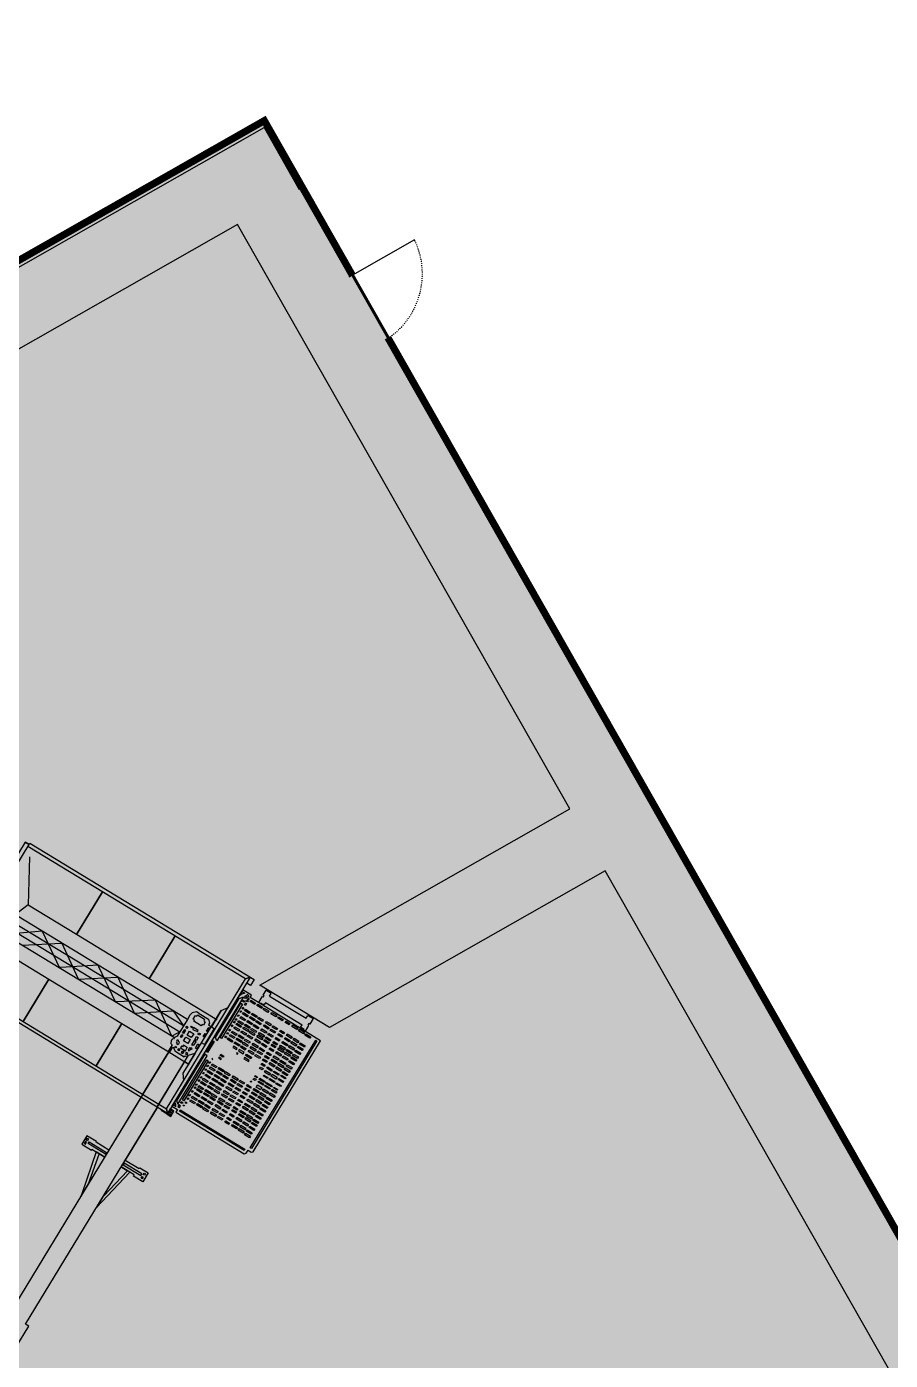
# Model space of a CAD drawing. Header units: millimetres. Extents: x 3191 to 879702, y -27549 to 222194.
# Drawn here: x 250976 to 263054, y 156290 to 174943 of the extents above; entities that cross this region are included whole.
import ezdxf

# ---------------------------------------------------------------- set-up
doc = ezdxf.new("R2010")
doc.units = ezdxf.units.MM
doc.header["$MEASUREMENT"] = 0
doc.linetypes.add('ACAD_ISO03W100', pattern=[30, 12, -18])
for name, color, linetype in [('Dashed', 7, 'ACAD_ISO03W100'), ('Granulator', 11, 'Continuous'), ('Worker-Walkway', 8, 'Continuous')]:
    doc.layers.add(name, color=color, linetype=linetype)
picture_1 = doc.add_image_def('image4.png', size_in_pixel=(2551, 1418))

msp = doc.modelspace()

# ---------------------------------------------------------------- hatches: boundary and pattern name
at = {"lineweight": 211, "true_color": 0x000000}
h = msp.add_hatch(color=18, dxfattribs=at)
h.dxf.hatch_style = 1
h.paths.add_polyline_path([(215191.27861, 151368.28351), (238441.17067, 110521.71059), (277549.59155, 132782.24554), (254299.69949, 173628.81846)])

# ---------------------------------------------------------------- linework, layer by layer
msp.add_line((256399.85268, 171960.67909), (255530.77666, 171466.00053))
at = {"const_width": 100}
for points in [[(255530.77666, 171466.00053), (254299.69949, 173628.81846), (219480.9327, 153809.95701)], [(258790.66595, 122104.65463), (277549.59155, 132782.24554), (256032.12757, 170585.20219)]]:
    msp.add_lwpolyline(points, dxfattribs=at)
at = {"lineweight": 211}
msp.add_lwpolyline([(277549.59155, 132782.24554), (238441.17067, 110521.71059), (215191.27861, 151368.28351), (254299.69949, 173628.81846)], close=True, dxfattribs=at)
at = {"layer": 'Dashed'}
msp.add_arc((255423.68939, 171484.75727), 1086.00016, 304.073508279, 25.991235578, dxfattribs=at)
at = {"layer": 'Granulator'}
for p, q in [((254037.26381, 161624.87928), (250992.31728, 163476.44113)), ((251019.93649, 163521.86172), (254155.51782, 161615.18692)), ((252946.63138, 159744.61995), (249863.20362, 161619.58136)), ((249888.12604, 161660.567), (252933.07257, 159809.00515)), ((252933.07257, 159809.00515), (254037.26381, 161624.87928)), ((254103.36426, 161646.9003), (252938.81766, 159731.77006)), ((254037.26381, 161624.87928), (254103.36426, 161646.9003)), ((254103.36426, 161646.9003), (254037.26381, 161624.87928)), ((254053.73869, 161565.28964), (254103.36426, 161646.9003)), ((254105.89225, 161533.57625), (254053.73869, 161565.28964)), ((254155.51782, 161615.18692), (254105.89225, 161533.57625)), ((252856.01279, 159782.12179), (252863.82651, 159794.97168)), ((252938.81766, 159731.77006), (252856.01279, 159782.12179)), ((252863.82651, 159794.97168), (252946.63138, 159744.61995)), ((252933.07257, 159809.00515), (252946.63138, 159744.61995)), ((252946.63138, 159744.61995), (252933.07257, 159809.00515)), ((252946.63138, 159744.61995), (252938.81766, 159731.77006)), ((252938.81766, 159731.77006), (252990.88886, 159700.10676)), ((252983.74721, 159805.65799), (252946.63138, 159744.61995)), ((253035.81841, 159773.99469), (252983.74721, 159805.65799)), ((252990.88886, 159700.10676), (253035.81841, 159773.99469))]:
    msp.add_line(p, q, dxfattribs=at)
for points in [[(250955.51035, 163537.23723), (249803.66839, 161643.00011), (249857.52874, 161610.24887), (251008.68821, 163503.36359), (250954.82785, 163536.11484), (251008.68821, 163503.36359), (251019.93649, 163521.86172)], [(251015.61081, 163333.92758), (250997.4711, 162659.12186), (250858.70619, 162553.41413), (250668.33242, 162240.33902), (250614.69813, 162029.64074), (250021.25666, 161706.1838), (250614.69813, 162029.64074), (251287.74983, 161620.3735), (250927.77315, 161028.38154), (251287.74983, 161620.3735), (252306.12018, 161001.12594), (251946.1435, 160409.13398), (252306.12018, 161001.12594), (252961.58459, 160602.55313), (252601.60791, 160010.56117), (252961.58459, 160602.55313), (253249.56472, 160427.43904), (253239.51644, 160433.54917), (253161.22949, 160304.80404), (253168.1218, 160198.13066), (253169.26728, 160197.43412)], [(253697.10272, 161184.80471), (253620.54797, 161058.90823), (253633.78264, 161050.86053), (252686.46632, 161626.90177), (253050.20791, 162225.08523), (252686.46632, 161626.90177), (251671.12568, 162244.30703), (252034.86727, 162842.49049), (251671.12568, 162244.30703), (250995.1711, 162655.33944)], [(253386.84359, 161141.1626), (253351.9197, 161162.39901), (253289.77338, 161150.34003), (253259.4183, 161118.73908), (253223.10072, 161059.01377), (250833.55021, 162512.0444), (250671.93281, 162246.25996), (253040.97557, 160805.69961), (253030.75026, 160788.88379), (253010.38819, 160784.30787), (252997.56237, 160763.21545), (252994.00725, 160723.29679), (253010.2524, 160701.48519), (252953.19588, 160607.65411), (252975.19699, 160594.27574), (253020.82201, 160669.3074), (253028.15565, 160664.84799), (253046.18114, 160618.08721), (253180.47896, 160536.4238), (253188.28594, 160549.26259), (253221.01435, 160529.3612)], [(253117.29343, 160885.01065), (253015.73741, 160829.84697), (253008.09309, 160825.69469), (252783.55996, 161319.24497), (252779.13025, 161328.98199), (252234.22732, 161306.27531), (252218.82033, 161305.63328), (251986.62152, 161791.79057), (251973.7666, 161818.70508), (251452.03276, 161783.93415), (251434.19577, 161782.74541), (251201.84021, 162276.70433), (251194.33499, 162292.65949), (250671.93281, 162246.25996)], [(253223.10072, 161059.01377), (253167.01761, 160966.78349), (250777.4671, 162419.81412), (250727.74292, 162338.04128), (253117.29343, 160885.01065)], [(250919.07633, 162095.97767), (251456.43221, 162125.70474), (251467.85742, 162126.33679), (251692.35205, 161633.93756), (251697.50634, 161622.63231), (252242.10427, 161648.58406), (252252.70475, 161649.08921), (252473.21485, 161160.39249), (252479.09163, 161147.3683), (253014.50994, 161178.87273), (253024.97642, 161179.48859), (253167.01761, 160966.78349)], [(254370.62351, 161385.69878), (254393.23582, 161422.88536), (254320.40724, 161467.17074), (254278.87436, 161398.86873), (254291.01246, 161391.48784), (254277.62948, 161369.47915), (254266.25003, 161376.39873), (254215.94897, 161293.67719), (254100.63694, 161363.79578), (254120.94198, 161397.18799), (253997.25438, 161472.39957), (253007.61889, 159844.91566), (253085.76052, 159797.39953), (253062.68656, 159759.45374), (254015.22509, 159180.23699), (254047.53671, 159185.52539), (254073.841, 159228.78355), (254114.80716, 159203.87298), (254142.24378, 159207.98002), (255085.40618, 160759.0376), (254215.94897, 161293.67719)], [(254084.30227, 161389.49948), (254058.85667, 161404.97236), (254044.10636, 161380.71505), (254033.0299, 161387.45039), (254017.36898, 161361.69556), (254029.6428, 161354.23213), (254035.83435, 161364.41432), (254049.00613, 161356.40486), (254061.57114, 161377.06838), (254073.54557, 161369.78701), (254085.20024, 161388.95345)], [(254370.62351, 161385.69878), (254883.849, 161073.61817), (254908.44185, 161114.06182), (254982.78772, 161068.85381), (254936.63979, 160992.96222), (254923.74305, 161000.80444), (254909.89893, 160978.03738), (254919.00245, 160972.50174), (254869.81306, 160891.60838)], [(253239.51644, 160433.54917), (253183.47501, 160467.62667), (252798.57591, 159834.64907), (253238.17288, 160557.57889), (253332.67266, 160585.48904), (253240.075, 160433.20953), (253697.10272, 161184.80471), (253792.63334, 161226.86815), (253796.19639, 161228.43701)], [(254869.81306, 160891.60838), (254846.29551, 160905.90886), (254854.41317, 160919.25858), (254807.37807, 160947.85954), (254826.76031, 160979.73418), (254313.68472, 161291.72362), (254299.38725, 161268.21102), (254281.5574, 161265.84295), (254251.49366, 161284.12402), (254246.04821, 161275.16881)], [(253223.10072, 161059.01377), (253080.76746, 160824.94264), (253040.97557, 160805.69961)], [(253471.15344, 161018.47657), (253446.75755, 160978.35683), (253428.77326, 160989.29267), (253417.06773, 160970.04258), (253311.50057, 161034.23554), (253322.11228, 161051.68681), (253304.84725, 161062.18528), (253336.35385, 161113.9988), (253354.51791, 161102.95365), (253365.89543, 161121.6643), (253462.83039, 161062.72039), (253451.01535, 161043.29021), (253462.70499, 161036.18201), (253456.90685, 161026.6468), (253471.15344, 161018.47657)], [(253386.84359, 161141.1626), (253517.55801, 161061.67816), (253533.71582, 161005.65076), (253518.65981, 160980.89072), (253558.40955, 160956.71982)], [(253620.54797, 161058.90823), (253558.40955, 160956.71982), (253598.41337, 160932.39441), (253460.67674, 160705.88258), (253420.67292, 160730.20798)], [(253372.73083, 160905.07248), (253308.56134, 160944.09247), (253298.2452, 160927.12729), (253301.67535, 160916.24848), (253326.88487, 160900.91915), (253341.05143, 160900.4694), (253362.42855, 160887.47046), (253373.02366, 160904.89442)], [(253095.11315, 160769.10405), (253095.1421, 160754.86926), (253104.65278, 160749.08604), (253108.64227, 160729.67911), (253092.68863, 160703.44288), (253077.99045, 160712.38051), (253084.65249, 160723.33641), (253071.10699, 160731.57312), (253082.15182, 160749.73666), (253074.23103, 160760.08192), (253083.87323, 160775.93879), (253095.11315, 160769.10405)], [(253223.30797, 160663.11311), (253167.39697, 160697.1113), (253153.54714, 160674.33486), (253138.84896, 160683.27248), (253126.4015, 160662.80228), (253196.14617, 160620.39216), (253222.44346, 160663.6388)], [(253176.40485, 160608.70167), (253162.57118, 160617.1136), (253155.38339, 160605.29307), (253144.72002, 160611.77722), (253135.25299, 160596.20841), (253159.75002, 160581.31233), (253176.40485, 160608.70167)], [(253288.35935, 160648.04134), (253269.33798, 160659.60779), (253265.30578, 160652.97672), (253254.93059, 160659.28564), (253235.64593, 160627.57147), (253247.17402, 160620.5615), (253256.99164, 160636.70687), (253266.21394, 160631.099), (253276.03157, 160647.24436), (253284.10119, 160642.33741), (253288.35935, 160648.04134)], [(253339.70915, 160748.71782), (253317.22952, 160762.38716), (253281.46546, 160703.57214), (253293.85806, 160696.03648), (253302.98895, 160703.91106), (253314.22866, 160697.07645), (253343.8567, 160745.80062), (253339.70915, 160748.71782)], [(252601.60791, 160010.56117), (250739.5303, 156948.32119), (250707.64056, 156967.71261), (250694.48984, 156946.08587), (250675.63701, 156957.54984), (250505.79769, 156678.24421), (250522.85501, 156667.87204), (250516.02871, 156656.64599), (250549.69447, 156636.17462), (248581.8921, 153400.06723), (248587.51549, 153305.03192), (248737.37367, 153213.90662), (248805.66286, 153256.09933), (250777.29373, 156498.50278), (250822.04823, 156471.2886), (251003.81211, 156770.2045), (250959.03453, 156797.43272), (252803.91987, 159831.39953)], [(252576.68548, 159969.57553), (252126.72385, 159229.60073), (251945.67148, 159339.6945), (251951.90533, 159349.94625), (251818.68015, 159430.95741), (251745.95078, 159311.35187), (251880.15184, 159229.7473), (251887.27631, 159241.4637), (252067.3528, 159131.96333), (251948.76503, 159204.07382), (251746.05534, 158618.84489), (251733.77009, 158583.37701), (251840.22677, 158758.44808), (251991.8079, 159173.10234), (251993.24291, 159177.02785)], [(252803.91987, 159831.39953), (252353.2298, 159090.2268), (252548.79699, 158971.3069), (252556.74929, 158984.38468), (252674.21316, 158912.9576), (252598.3051, 158788.12462), (252468.33217, 158867.15817), (252479.09647, 158884.86037), (252296.03834, 158996.1738)], [(252296.03834, 158996.1738), (252386.25857, 158941.31296), (252056.63517, 158593.04859), (252040.61439, 158576.12179), (251951.24976, 158429.15911), (252415.0149, 158914.89651), (252420.40942, 158920.54662)]]:
    msp.add_lwpolyline(points, dxfattribs=at)
for points in [[(254006.93277, 161372.88879), (253633.98728, 160759.56925), (253614.97455, 160805.17724), (253947.85752, 161352.61282)], [(254027.28184, 161424.56161), (253995.31075, 161414.46797), (253959.63275, 161397.60331), (253989.86181, 161447.31587)], [(254063.8796, 161335.39286), (254074.99735, 161353.67632), (254087.1816, 161346.26735), (254076.06385, 161327.98389)], [(253993.55486, 161272.92886), (253701.71716, 160792.9934), (253680.39466, 160805.95912), (253972.23236, 161285.89458)], [(253958.52541, 161162.13487), (253969.64316, 161180.41833), (253981.82741, 161173.00936), (253970.70966, 161154.72591)], [(253987.30071, 161209.45669), (253998.41846, 161227.74015), (254010.60272, 161220.33118), (253999.48497, 161202.04772)], [(254025.90668, 161313.02233), (254016.43731, 161297.44968), (253988.89618, 161314.19681), (253998.36555, 161329.76946)], [(254050.10795, 161280.66745), (254034.26512, 161254.61345), (254021.09333, 161262.62291), (254036.93617, 161288.6769)], [(254023.10838, 161181.43095), (254035.15257, 161201.23796), (254100.64307, 161161.4147), (254088.59888, 161141.60769)], [(254073.41703, 161318.99989), (254063.58357, 161302.82849), (254046.52011, 161313.20439), (254056.35357, 161329.37579)], [(254099.68727, 161307.36712), (254111.73145, 161327.17413), (254177.22195, 161287.35087), (254165.17777, 161267.54386)], [(254195.67025, 161254.21991), (254207.25095, 161273.26471), (254275.78768, 161231.58911), (254264.20697, 161212.5443)], [(254284.43773, 161196.06807), (254296.48192, 161215.87508), (254361.21102, 161176.5148), (254349.16684, 161156.70779)], [(253837.39144, 160962.92659), (253848.50919, 160981.21005), (253860.69345, 160973.80109), (253849.57569, 160955.51763)], [(253868.48699, 161014.06412), (253879.60474, 161032.34758), (253891.789, 161024.93861), (253880.67124, 161006.65515)], [(253891.69278, 161052.22671), (253902.81053, 161070.51017), (253914.99479, 161063.1012), (253903.87704, 161044.81774)], [(253904.29466, 160986.03838), (253916.33885, 161005.84539), (253981.82935, 160966.02213), (253969.78516, 160946.21512)], [(253924.18084, 161105.65425), (253935.29859, 161123.93771), (253947.48285, 161116.52875), (253936.3651, 161098.24529)], [(253927.50045, 161024.20097), (253939.54464, 161044.00798), (254005.03514, 161004.18472), (253992.99095, 160984.37771)], [(253959.98851, 161077.62852), (253972.0327, 161097.43553), (254037.5232, 161057.61226), (254025.47901, 161037.80525)], [(253994.33308, 161134.10914), (254006.37726, 161153.91614), (254071.86776, 161114.09288), (254059.82358, 161094.28587)], [(254023.48343, 160971.05376), (254035.06414, 160990.09856), (254103.60086, 160948.42296), (254092.02015, 160929.37815)], [(254055.97149, 161024.4813), (254067.5522, 161043.52611), (254136.08892, 161001.8505), (254124.50821, 160982.8057)], [(254090.31605, 161080.96192), (254101.89676, 161100.00673), (254170.43349, 161058.33112), (254158.85278, 161039.28632)], [(254119.09136, 161128.28374), (254130.67207, 161147.32854), (254199.20879, 161105.65294), (254187.62808, 161086.60813)], [(254144.73898, 160966.32946), (254156.78316, 160986.13647), (254221.51227, 160946.77619), (254209.46808, 160926.96918)], [(254179.08354, 161022.81008), (254191.12773, 161042.61709), (254255.85683, 161003.25681), (254243.81264, 160983.4498)], [(254207.85885, 161070.1319), (254219.90303, 161089.93891), (254284.63214, 161050.57863), (254272.58795, 161030.77162)], [(254286.02616, 160961.95511), (254299.45974, 160984.04702), (254367.23485, 160942.83453), (254353.80127, 160920.74262)], [(254314.80147, 161009.27693), (254328.23505, 161031.36884), (254396.01016, 160990.15635), (254382.57658, 160968.06444)], [(254391.38035, 161135.2131), (254404.81393, 161157.30501), (254472.58905, 161116.09252), (254459.15546, 161094.00061)], [(254487.03341, 161078.09212), (254498.15091, 161096.37515), (254562.1184, 161057.47799), (254551.00091, 161039.19496)], [(254592.07465, 161015.25306), (254603.1924, 161033.53652), (254657.26026, 161000.6591), (254646.14251, 160982.37564)], [(254684.68149, 160959.98442), (254697.1889, 160980.5532), (254765.72562, 160938.8776), (254753.21822, 160918.30881)], [(253158.59586, 160839.95376), (253137.96333, 160806.02297), (253126.50447, 160812.99083), (253147.13701, 160846.92163)], [(253198.94438, 160908.37326), (253170.2259, 160861.14491), (253156.93364, 160869.22762), (253185.65212, 160916.45598)], [(253262.08445, 160775.7685), (253228.62636, 160720.74571), (253168.58209, 160757.25725), (253202.04018, 160812.28004)], [(253228.85811, 160955.50205), (253215.47488, 160933.49293), (253199.8908, 160942.96925), (253213.27404, 160964.97836)], [(253311.35525, 160858.86048), (253277.61819, 160803.37891), (253219.40712, 160838.77573), (253253.14418, 160894.25729)], [(253293.65894, 160955.87601), (253284.79785, 160941.3037), (253271.12977, 160949.61495), (253279.99085, 160964.18726)], [(253374.87217, 160803.27967), (253350.33615, 160762.92948), (253325.58504, 160777.98006), (253350.12106, 160818.33025)], [(253408.02416, 160854.29727), (253397.52196, 160837.0261), (253369.64649, 160853.97652), (253380.1487, 160871.2477)], [(253486.44967, 160852.18993), (253459.57576, 160807.99502), (253444.27202, 160817.30087), (253471.14593, 160861.49578)], [(253537.27443, 160936.42328), (253505.48211, 160884.1399), (253490.17837, 160893.44575), (253521.9707, 160945.72913)], [(253745.55182, 160808.41958), (253756.66957, 160826.70304), (253768.85383, 160819.29407), (253757.73608, 160801.01062)], [(253775.25513, 160857.26751), (253786.37288, 160875.55097), (253798.55713, 160868.142), (253787.43938, 160849.85855)], [(253781.35949, 160780.39385), (253793.40368, 160800.20085), (253858.89418, 160760.37759), (253846.84999, 160740.57058)], [(253803.10192, 160903.06236), (253814.21967, 160921.34582), (253826.40393, 160913.93686), (253815.28618, 160895.6534)], [(253811.06279, 160829.24178), (253823.10698, 160849.04878), (253888.59748, 160809.22552), (253876.5533, 160789.41851)], [(253838.90959, 160875.03663), (253850.95378, 160894.84364), (253916.44428, 160855.02037), (253904.40009, 160835.21336)], [(253873.19911, 160934.90086), (253885.2433, 160954.70787), (253950.7338, 160914.8846), (253938.68961, 160895.07759)], [(253907.04577, 160776.09456), (253918.62648, 160795.13937), (253987.1632, 160753.46376), (253975.5825, 160734.41896)], [(253934.89257, 160821.88941), (253946.47328, 160840.93422), (254015.01, 160799.25862), (254003.42929, 160780.21381)], [(253969.18209, 160881.75364), (253980.7628, 160900.79845), (254049.29952, 160859.12285), (254037.71881, 160840.07804)], [(254000.27764, 160932.89116), (254011.85835, 160951.93597), (254080.39507, 160910.26037), (254068.81436, 160891.21556)], [(254057.94957, 160823.6018), (254069.99376, 160843.40881), (254134.72286, 160804.04853), (254122.67868, 160784.24153)], [(254089.04512, 160874.73933), (254101.08931, 160894.54634), (254165.81841, 160855.18606), (254153.77423, 160835.37905)], [(254112.25092, 160912.90192), (254124.2951, 160932.70893), (254189.02421, 160893.34865), (254176.98002, 160873.54164)], [(254195.98774, 160813.88436), (254209.42132, 160835.97627), (254277.19644, 160794.76378), (254263.76286, 160772.67187)], [(254219.19354, 160852.04695), (254232.62712, 160874.13886), (254300.40223, 160832.92637), (254286.96865, 160810.83446)], [(254251.68159, 160905.47449), (254265.11518, 160927.5664), (254332.89029, 160886.35391), (254319.45671, 160864.26201)], [(254314.8466, 160794.92597), (254325.96409, 160813.209), (254389.93159, 160774.31184), (254378.81409, 160756.02881)], [(254347.33466, 160848.35351), (254358.45215, 160866.63655), (254422.41964, 160827.73939), (254411.30215, 160809.45635)], [(254381.67922, 160904.83413), (254392.79671, 160923.11717), (254456.76421, 160884.22), (254445.64672, 160865.93697)], [(254410.45453, 160952.15595), (254421.57202, 160970.43898), (254485.53952, 160931.54182), (254474.42203, 160913.25879)], [(254452.3759, 160785.51445), (254463.49365, 160803.79791), (254517.5615, 160770.92049), (254506.44375, 160752.63703)], [(254486.72046, 160841.99507), (254497.83821, 160860.27853), (254551.90606, 160827.40111), (254540.78831, 160809.11765)], [(254515.49577, 160889.31689), (254526.61352, 160907.60035), (254580.68137, 160874.72293), (254569.56362, 160856.43947)], [(254579.3273, 160786.72643), (254591.8347, 160807.29521), (254660.37143, 160765.61961), (254647.86402, 160745.05083)], [(254608.10261, 160834.04825), (254620.61001, 160854.61703), (254689.14674, 160812.94143), (254676.63933, 160792.37265)], [(254701.14119, 160774.34329), (254714.57503, 160796.43562), (254783.11176, 160754.76002), (254769.67791, 160732.66768)], [(254777.72008, 160900.27946), (254791.15392, 160922.37179), (254859.69064, 160880.69619), (254846.2568, 160858.60385)], [(254866.91956, 160837.69172), (254878.96349, 160857.4983), (254947.50021, 160815.8227), (254935.45629, 160796.01612)], [(253070.65298, 160675.26277), (253060.4653, 160658.50884), (253046.02798, 160667.28784), (253056.21566, 160684.04178)], [(253117.8084, 160642.23657), (253103.40531, 160618.55027), (253090.41159, 160626.45145), (253104.81469, 160650.13775)], [(253389.90435, 160703.06908), (253354.49426, 160644.83617), (253335.24337, 160656.54219), (253370.65346, 160714.7751)], [(253495.01236, 160602.32134), (253589.04898, 160756.96726), (253599.71023, 160750.4844), (253505.67361, 160595.83848)], [(253869.99511, 160684.71541), (253859.32034, 160667.16044), (253910.43915, 160636.07627), (253921.11393, 160653.63124)], [(253877.34247, 160727.24663), (253888.92318, 160746.29144), (253957.4599, 160704.61583), (253945.87919, 160685.57103)], [(253949.50879, 160638.45596), (253937.44176, 160618.6114), (254003.81986, 160578.24841), (254015.88688, 160598.09298)], [(253966.10996, 160669.09479), (253978.15414, 160688.9018), (254042.88325, 160649.54152), (254030.83906, 160629.73451)], [(253995.81326, 160717.94272), (254007.85745, 160737.74973), (254072.58655, 160698.38945), (254060.54236, 160678.58244)], [(254023.66006, 160763.73757), (254035.70424, 160783.54458), (254100.43335, 160744.18431), (254088.38916, 160724.3773)], [(254073.05258, 160608.23982), (254086.48616, 160630.33173), (254154.26127, 160589.11924), (254140.82769, 160567.02733)], [(255033.6937, 160757.69514), (254117.64681, 159251.22978), (254101.73836, 159260.90334), (255017.78525, 160767.3687)], [(254102.75588, 160657.08775), (254116.18946, 160679.17966), (254183.96457, 160637.96717), (254170.53099, 160615.87526)], [(254130.60267, 160702.8826), (254144.03625, 160724.97451), (254211.81137, 160683.76203), (254198.37779, 160661.67012)], [(254164.89219, 160762.74683), (254178.32577, 160784.83874), (254246.10089, 160743.62626), (254232.66731, 160721.53435)], [(254198.40894, 160599.96677), (254209.52643, 160618.2498), (254273.49393, 160579.35264), (254262.37644, 160561.06961)], [(254226.25574, 160645.76163), (254237.37323, 160664.04466), (254301.34072, 160625.1475), (254290.22323, 160606.86447)], [(254260.54526, 160705.62586), (254271.66275, 160723.90889), (254335.63024, 160685.01173), (254324.51275, 160666.7287)], [(254291.64081, 160756.76338), (254302.7583, 160775.04641), (254366.72579, 160736.14925), (254355.6083, 160717.86622)], [(254331.29697, 160582.92256), (254342.41473, 160601.20602), (254396.48258, 160568.32861), (254385.36483, 160550.04515)], [(254365.58649, 160642.78679), (254376.70424, 160661.07025), (254430.7721, 160628.19283), (254419.65435, 160609.90938)], [(254396.68204, 160693.92432), (254407.79979, 160712.20778), (254461.86765, 160679.33036), (254450.7499, 160661.0469)], [(254419.88784, 160732.08691), (254431.00559, 160750.37037), (254485.07344, 160717.49295), (254473.95569, 160699.20949)], [(254458.19333, 160587.51815), (254470.70074, 160608.08694), (254539.23746, 160566.41133), (254526.73006, 160545.84255)], [(254489.28888, 160638.65568), (254501.79629, 160659.22446), (254570.33301, 160617.54886), (254557.82561, 160596.98007)], [(254512.49468, 160676.81827), (254525.00208, 160697.38705), (254593.53881, 160655.71145), (254581.0314, 160635.14266)], [(254544.98274, 160730.24581), (254557.49014, 160750.8146), (254626.02686, 160709.13899), (254613.51946, 160688.57021)], [(254582.32747, 160578.95071), (254595.76131, 160601.04305), (254664.29803, 160559.36745), (254650.86419, 160537.27511)], [(254605.53326, 160617.11331), (254618.9671, 160639.20564), (254687.50382, 160597.53004), (254674.06998, 160575.4377)], [(254638.02132, 160670.54085), (254651.45516, 160692.63318), (254719.99188, 160650.95758), (254706.55804, 160628.86525)], [(254672.36588, 160727.02147), (254685.79972, 160749.1138), (254754.33645, 160707.4382), (254740.90261, 160685.34586)], [(254727.22081, 160607.95311), (254739.26474, 160627.7597), (254807.80146, 160586.08409), (254795.75753, 160566.27751)], [(254761.56537, 160664.43373), (254773.6093, 160684.24032), (254842.14602, 160642.56471), (254830.10209, 160622.75813)], [(254790.34068, 160711.75555), (254802.38461, 160731.56214), (254870.92133, 160689.88653), (254858.8774, 160670.07995)], [(253468.58921, 160569.9154), (253072.75297, 159918.95137), (253087.57123, 159871.13676), (253500.63372, 160550.42987)], [(253154.63273, 159932.77154), (253494.64666, 160491.93419), (253512.92315, 160480.82068), (253172.90922, 159921.65803)], [(253206.15091, 160595.63927), (253195.78781, 160578.59684), (253218.59901, 160564.72588), (253228.96212, 160581.7683)], [(253497.39794, 160402.0557), (253508.51569, 160420.33916), (253520.69994, 160412.93019), (253509.58219, 160394.64674)], [(253524.01786, 160447.55139), (253535.13561, 160465.83485), (253547.31986, 160458.42588), (253536.20211, 160440.14242)], [(253559.82553, 160419.52565), (253571.86971, 160439.33266), (253637.36021, 160399.5094), (253625.31603, 160379.70239)], [(253568.75827, 160512.43103), (253563.65302, 160504.03528), (253573.5715, 160498.00408), (253578.67676, 160506.39983)], [(253667.19187, 160529.94058), (253659.30185, 160516.96523), (253692.10946, 160497.01568), (253699.99947, 160509.99103)], [(253732.69141, 160546.56729), (253722.48089, 160529.77581), (253682.80674, 160553.90074), (253693.01726, 160570.69223)], [(253916.7535, 160591.46329), (253910.71999, 160581.54101), (253922.92732, 160574.11801), (253928.96083, 160584.04029)], [(253916.7535, 160591.46329), (253916.7535, 160591.46329), (253928.19795, 160584.50418), (253928.19795, 160584.50418)], [(254022.32614, 160524.13432), (254013.04388, 160508.86937), (254080.18485, 160468.04249), (254089.46711, 160483.30744)], [(254121.29415, 160528.77358), (254109.22713, 160508.92901), (254038.27134, 160552.07559), (254050.33836, 160571.92016)], [(254168.70564, 160551.11884), (254179.82313, 160569.40188), (254243.79063, 160530.50471), (254232.67314, 160512.22168)], [(254308.85025, 160417.86122), (254299.10373, 160401.83279), (254254.85166, 160428.74144), (254264.59819, 160444.76988)], [(254273.74688, 160488.27978), (254284.86463, 160506.56324), (254338.93248, 160473.68582), (254327.81473, 160455.40236)], [(254303.45018, 160537.12771), (254314.56793, 160555.41117), (254368.63578, 160522.53375), (254357.51803, 160504.25029)], [(254366.35372, 160433.01114), (254378.86112, 160453.57992), (254447.39785, 160411.90432), (254434.89044, 160391.33554)], [(254396.05702, 160481.85907), (254408.56442, 160502.42785), (254477.10115, 160460.75225), (254464.59374, 160440.18347)], [(254423.90382, 160527.65392), (254436.41122, 160548.22271), (254504.94794, 160506.54711), (254492.44054, 160485.97832)], [(254489.0956, 160422.15411), (254502.52944, 160444.24644), (254571.06617, 160402.57084), (254557.63233, 160380.4785)], [(254516.9424, 160467.94896), (254530.37624, 160490.0413), (254598.91296, 160448.36569), (254585.47912, 160426.27336)], [(254551.23192, 160527.81319), (254564.66576, 160549.90553), (254633.20248, 160508.22992), (254619.76864, 160486.13759)], [(254606.14189, 160405.36123), (254618.18581, 160425.16781), (254686.72254, 160383.49221), (254674.67861, 160363.68562)], [(254640.43141, 160465.22546), (254652.47533, 160485.03204), (254721.01206, 160443.35644), (254708.96813, 160423.54985)], [(254671.52696, 160516.36298), (254683.57088, 160536.16956), (254752.10761, 160494.49396), (254740.06368, 160474.68738)], [(254694.73275, 160554.52557), (254706.77668, 160574.33215), (254775.3134, 160532.65655), (254763.26947, 160512.84997)], [(253400.39802, 160242.53655), (253411.51577, 160260.82001), (253423.70002, 160253.41105), (253412.58227, 160235.12759)], [(253435.20658, 160299.78023), (253446.32433, 160318.06369), (253458.50858, 160310.65472), (253447.39083, 160292.37126)], [(253436.20569, 160214.51082), (253448.24987, 160234.31783), (253513.74037, 160194.49456), (253501.69619, 160174.68755)], [(253466.30213, 160350.91775), (253477.41988, 160369.20121), (253489.60413, 160361.79224), (253478.48638, 160343.50879)], [(253471.01425, 160271.75449), (253483.05843, 160291.5615), (253548.54893, 160251.73824), (253536.50475, 160231.93123)], [(253502.1098, 160322.89202), (253514.15398, 160342.69902), (253579.64448, 160302.87576), (253567.6003, 160283.06875)], [(253533.20561, 160374.02997), (253545.24979, 160393.83697), (253610.74029, 160354.01371), (253598.69611, 160334.2067)], [(253566.99722, 160218.60728), (253578.57793, 160237.65208), (253647.11466, 160195.97648), (253635.53395, 160176.93167)], [(253598.09277, 160269.7448), (253609.67348, 160288.78961), (253678.21021, 160247.114), (253666.6295, 160228.0692)], [(253629.18858, 160320.88275), (253640.76929, 160339.92756), (253709.30602, 160298.25195), (253697.72531, 160279.20715)], [(253655.80851, 160366.37844), (253667.38921, 160385.42324), (253735.92594, 160343.74764), (253724.34523, 160324.70283)], [(253686.86026, 160211.59296), (253698.90445, 160231.39997), (253763.63355, 160192.03969), (253751.58937, 160172.23268)], [(253717.95607, 160262.73091), (253730.00026, 160282.53792), (253794.72936, 160243.17764), (253782.68518, 160223.37063)], [(253744.57599, 160308.2266), (253756.62018, 160328.03361), (253821.34928, 160288.67333), (253809.3051, 160268.86632)], [(253851.51861, 160247.37163), (253864.95219, 160269.46354), (253932.72731, 160228.25105), (253919.29372, 160206.15914)], [(254183.13837, 160221.43666), (254171.53535, 160202.35515), (254143.30565, 160219.52098), (254154.90868, 160238.60249)], [(254206.14709, 160252.40035), (254198.25733, 160239.42541), (254165.44973, 160259.37496), (254173.33949, 160272.34989)], [(254312.82875, 160190.66646), (254302.61823, 160173.87497), (254228.61072, 160218.87723), (254238.82124, 160235.66872)], [(254280.83808, 160370.07594), (254269.23505, 160350.99443), (254234.1386, 160372.33577), (254245.74162, 160391.41728)], [(254350.22525, 160245.29126), (254342.79923, 160233.07896), (254284.81387, 160268.33852), (254292.23989, 160280.55083)], [(254300.1545, 160322.78388), (254313.61377, 160344.91803), (254383.80668, 160302.23534), (254370.34741, 160280.10118)], [(254410.88967, 160348.50926), (254401.60118, 160333.23407), (254332.94144, 160374.98447), (254342.22993, 160390.25967)], [(254410.88967, 160348.50926), (254410.88967, 160348.50926), (254341.45964, 160390.72806), (254341.45964, 160390.72806)], [(254445.29704, 160188.5255), (254437.87128, 160176.31362), (254366.91549, 160219.4602), (254374.34125, 160231.67208)], [(254394.59691, 160263.26463), (254411.3052, 160290.74189), (254479.20926, 160249.45099), (254462.50097, 160221.97374)], [(254506.8895, 160293.27017), (254498.07149, 160278.7687), (254429.40476, 160320.52335), (254438.22277, 160335.02482)], [(254459.3923, 160373.30618), (254472.82614, 160395.39851), (254541.36287, 160353.72291), (254527.92903, 160331.63057)], [(254492.48537, 160216.28684), (254502.69589, 160233.07833), (254570.59973, 160191.78756), (254560.38922, 160174.99607)], [(254601.36404, 160238.95915), (254593.00977, 160225.22031), (254529.6834, 160263.72761), (254538.03767, 160277.46645)], [(254548.59179, 160310.71844), (254560.63572, 160330.52503), (254629.17244, 160288.84942), (254617.12851, 160269.04284)], [(254578.29509, 160359.56637), (254590.33902, 160379.37296), (254658.87574, 160337.69735), (254646.83181, 160317.89077)], [(253282.94515, 160044.22607), (253294.0629, 160062.50953), (253306.24715, 160055.10057), (253295.1294, 160036.81711)], [(253316.3612, 160099.17973), (253327.47895, 160117.46319), (253339.66321, 160110.05422), (253328.54546, 160091.77076)], [(253336.97952, 160139.96149), (253348.09727, 160158.24495), (253360.28153, 160150.83598), (253349.16378, 160132.55252)], [(253352.16887, 160071.15399), (253364.21306, 160090.961), (253429.70356, 160051.13774), (253417.65937, 160031.33073)], [(253372.78719, 160111.93575), (253384.83138, 160131.74276), (253450.32188, 160091.9195), (253438.27769, 160072.11249)], [(253373.01522, 160197.50475), (253384.13297, 160215.78821), (253396.31722, 160208.37925), (253385.19947, 160190.09579)], [(253408.82289, 160169.47902), (253420.86707, 160189.28603), (253486.35757, 160149.46276), (253474.31339, 160129.65575)], [(253468.77017, 160058.78853), (253480.35088, 160077.83334), (253548.8876, 160036.15774), (253537.30689, 160017.11293)], [(253504.80586, 160116.3318), (253516.38657, 160135.37661), (253584.9233, 160093.70101), (253573.34259, 160074.6562)], [(253532.18866, 160161.3636), (253543.76937, 160180.40841), (253612.3061, 160138.73281), (253600.72539, 160119.688)], [(253593.57335, 160058.17996), (253605.61754, 160077.98697), (253670.34664, 160038.6267), (253658.30246, 160018.81969)], [(253620.95615, 160103.21176), (253633.00034, 160123.01877), (253697.72944, 160083.65849), (253685.68526, 160063.85148)], [(253655.76471, 160160.45544), (253667.8089, 160180.26245), (253732.538, 160140.90217), (253720.49382, 160121.09516)], [(253727.89877, 160042.35679), (253741.33235, 160064.4487), (253809.10746, 160023.23622), (253795.67388, 160001.14431)], [(253762.70733, 160099.60047), (253776.14091, 160121.69238), (253843.91602, 160080.47989), (253830.48244, 160058.38798)], [(253793.80288, 160150.73799), (253807.23646, 160172.8299), (253875.01157, 160131.61741), (253861.57799, 160109.5255)], [(253824.89869, 160201.87594), (253838.33227, 160223.96785), (253906.10738, 160182.75536), (253892.6738, 160160.66345)], [(253858.36039, 160042.47949), (253869.47788, 160060.76252), (253933.44538, 160021.86536), (253922.32789, 160003.58233)], [(253889.45594, 160093.61701), (253900.57343, 160111.90005), (253964.54093, 160073.00288), (253953.42344, 160054.71985)], [(253920.55175, 160144.75496), (253931.66924, 160163.03799), (253995.63674, 160124.14083), (253984.51925, 160105.8578)], [(253947.17167, 160190.25065), (253958.28916, 160208.53368), (254022.25666, 160169.63652), (254011.13917, 160151.35349)], [(253994.49718, 160030.77795), (254005.61493, 160049.06141), (254059.68279, 160016.18399), (254048.56503, 159997.90053)], [(254025.59299, 160081.9159), (254036.71074, 160100.19936), (254090.77859, 160067.32194), (254079.66084, 160049.03848)], [(254052.21291, 160127.41159), (254063.33066, 160145.69505), (254117.39852, 160112.81763), (254106.28077, 160094.53417)], [(254122.91627, 160191.14593), (254115.95476, 160179.69754), (254104.51031, 160186.65665), (254111.47181, 160198.10504)], [(254118.19983, 160026.64726), (254130.70724, 160047.21604), (254199.24396, 160005.54044), (254186.73655, 159984.97166)], [(254144.81975, 160072.14295), (254157.32716, 160092.71173), (254225.86388, 160051.03613), (254213.35648, 160030.46734)], [(254263.60097, 160104.5536), (254245.96469, 160075.55024), (254185.69026, 160112.20173), (254203.32654, 160141.20509)], [(254213.82909, 160180.81927), (254223.11136, 160196.08422), (254293.30427, 160153.40153), (254284.022, 160138.13658)], [(254356.21879, 160047.18964), (254342.29526, 160024.292), (254275.91717, 160064.65499), (254289.8407, 160087.55263)], [(254305.38494, 160125.14627), (254313.27496, 160138.12163), (254385.75672, 160094.04714), (254377.8667, 160081.07178)], [(254410.32311, 160129.2914), (254400.57658, 160113.26296), (254321.99116, 160161.04895), (254331.73768, 160177.07739)], [(254397.8376, 160065.79175), (254409.44037, 160084.87283), (254472.00343, 160046.82967), (254460.40066, 160027.74859)], [(254486.28915, 160078.91623), (254481.18389, 160070.52048), (254428.53931, 160102.53243), (254433.64457, 160110.92818)], [(254534.86292, 160133.01735), (254525.5804, 160117.75197), (254460.72828, 160157.18705), (254470.0108, 160172.45243)], [(253050.81896, 159892.90917), (253030.42361, 159859.36844), (253063.35318, 159839.34473), (253063.63195, 159865.428)], [(253103.30862, 159863.80609), (253088.94834, 159840.19021), (253111.03224, 159826.7615), (253125.39252, 159850.37738)], [(253128.5584, 159893.32228), (253138.28623, 159909.31998), (253158.84712, 159896.81738), (253149.11929, 159880.81967)], [(253162.37664, 159853.93287), (253167.47204, 159862.3124), (253181.1793, 159853.97733), (253176.0839, 159845.5978)], [(253190.73559, 159891.99291), (253200.00021, 159907.22884), (253214.46887, 159898.43079), (253205.20425, 159883.19485)], [(253221.01062, 159943.49668), (253232.12837, 159961.78014), (253244.31263, 159954.37117), (253233.19488, 159936.08771)], [(253244.48688, 159991.2921), (253255.60464, 160009.57556), (253267.78889, 160002.1666), (253256.67114, 159983.88314)], [(253256.81829, 159915.47094), (253268.86248, 159935.27795), (253334.35298, 159895.45469), (253322.30879, 159875.64768)], [(253280.29455, 159963.26637), (253292.33874, 159983.07338), (253357.82924, 159943.25011), (253345.78505, 159923.4431)], [(253318.75282, 160016.20034), (253330.797, 160036.00735), (253396.28751, 159996.18408), (253384.24332, 159976.37707)], [(253352.80127, 159862.32372), (253364.38198, 159881.36853), (253432.9187, 159839.69293), (253421.33799, 159820.64812)], [(253376.27753, 159910.11915), (253387.85824, 159929.16396), (253456.39496, 159887.48835), (253444.81426, 159868.44355)], [(253414.7358, 159963.05312), (253426.31651, 159982.09793), (253494.85323, 159940.42233), (253483.27252, 159921.37752)], [(253448.15185, 160018.00678), (253459.73256, 160037.05158), (253528.26928, 159995.37598), (253516.68857, 159976.33117)], [(253465.04502, 159851.96731), (253477.08921, 159871.77432), (253541.81831, 159832.41404), (253529.77412, 159812.60703)], [(253503.50328, 159904.90128), (253515.54747, 159924.70829), (253580.27657, 159885.34801), (253568.23239, 159865.541)], [(253536.91933, 159959.85494), (253548.96352, 159979.66195), (253613.69263, 159940.30167), (253601.64844, 159920.49466)], [(253557.53766, 160000.6367), (253569.58184, 160020.44371), (253634.31095, 159981.08343), (253622.26676, 159961.27642)], [(253610.4459, 159844.04631), (253623.87948, 159866.13822), (253691.6546, 159824.92574), (253678.22102, 159802.83383)], [(253643.86195, 159898.99997), (253657.29553, 159921.09188), (253725.07065, 159879.87939), (253711.63707, 159857.78748)], [(253664.48027, 159939.78173), (253677.91386, 159961.87364), (253745.68897, 159920.66115), (253732.25539, 159898.56924)], [(253700.51597, 159997.32499), (253713.94955, 160019.4169), (253781.72466, 159978.20442), (253768.29108, 159956.11251)], [(253739.51502, 159841.87899), (253750.63251, 159860.16202), (253814.6, 159821.26486), (253803.48251, 159802.98183)], [(253760.13334, 159882.66075), (253771.25083, 159900.94378), (253835.21832, 159862.04662), (253824.10083, 159843.76359)], [(253796.16903, 159940.20402), (253807.28652, 159958.48705), (253871.25402, 159919.58989), (253860.13653, 159901.30686)], [(253823.55183, 159985.23582), (253834.66932, 160003.51885), (253898.63682, 159964.62169), (253887.51933, 159946.33865)], [(253901.21027, 159877.36495), (253912.32802, 159895.64841), (253966.39588, 159862.771), (253955.27812, 159844.48754)], [(253928.59307, 159922.39675), (253939.71082, 159940.68021), (253993.77868, 159907.80279), (253982.66092, 159889.51934)], [(253963.40163, 159979.64043), (253974.51938, 159997.92389), (254028.58724, 159965.04647), (254017.46948, 159946.76301)], [(254021.19991, 159867.12811), (254033.70732, 159887.6969), (254102.24404, 159846.02129), (254089.73663, 159825.45251)], [(254056.00847, 159924.37179), (254068.51588, 159944.94057), (254137.0526, 159903.26497), (254124.54519, 159882.69618)], [(254087.10402, 159975.50931), (254099.61143, 159996.07809), (254168.14815, 159954.40249), (254155.64074, 159933.83371)], [(254149.04706, 159864.66682), (254162.4809, 159886.75916), (254231.01762, 159845.08356), (254217.58378, 159822.99122)], [(254180.14261, 159915.80435), (254193.57645, 159937.89668), (254262.11317, 159896.22108), (254248.67933, 159874.12874)], [(254211.23841, 159966.9423), (254224.67226, 159989.03463), (254293.20898, 159947.35903), (254279.77514, 159925.26669)], [(254237.85834, 160012.43799), (254251.29218, 160034.53032), (254319.8289, 159992.85472), (254306.39506, 159970.76238)], [(254269.34209, 159853.21661), (254281.38602, 159873.0232), (254349.92274, 159831.34759), (254337.87882, 159811.54101)], [(254300.4379, 159904.35456), (254312.48183, 159924.16115), (254381.01855, 159882.48554), (254368.97463, 159862.67896)], [(254327.05782, 159949.85025), (254339.10175, 159969.65683), (254407.63847, 159927.98123), (254395.59455, 159908.17465)], [(254451.58946, 159989.19693), (254437.66593, 159966.29929), (254367.47302, 160008.98198), (254381.39655, 160031.87962)], [(252987.23355, 159718.9615), (253001.23649, 159741.98973), (252972.84545, 159759.25366), (252958.84251, 159736.22543)], [(253019.94329, 159772.93818), (253009.87057, 159756.37331), (252977.95712, 159775.77914), (252988.02984, 159792.34402)], [(254025.34058, 159241.61955), (254015.57745, 159225.56381), (253111.20192, 159775.49374), (253120.96505, 159791.54948)], [(253441.56876, 159804.17189), (253453.61294, 159823.97889), (253518.34205, 159784.61862), (253506.29786, 159764.81161)], [(253548.51138, 159743.31692), (253561.94496, 159765.40882), (253629.72007, 159724.19634), (253616.28649, 159702.10443)], [(253571.98764, 159791.11234), (253585.42122, 159813.20425), (253653.19633, 159771.99176), (253639.76275, 159749.89986)], [(253644.16444, 159686.19594), (253655.28193, 159704.47897), (253719.24943, 159665.58181), (253708.13194, 159647.29878)], [(253667.6407, 159733.99136), (253678.75819, 159752.2744), (253742.72569, 159713.37724), (253731.6082, 159695.0942)], [(253706.09897, 159786.92534), (253717.21646, 159805.20837), (253781.18395, 159766.31121), (253770.06646, 159748.02817)], [(253772.68194, 159671.1523), (253783.79969, 159689.43576), (253837.86754, 159656.55834), (253826.74979, 159638.27488)], [(253811.1402, 159724.08627), (253822.25795, 159742.36973), (253876.32581, 159709.49231), (253865.20806, 159691.20886)], [(253844.55625, 159779.03993), (253855.674, 159797.32339), (253909.74186, 159764.44597), (253898.62411, 159746.16251)], [(253865.17458, 159819.82169), (253876.29233, 159838.10515), (253930.36018, 159805.22773), (253919.24243, 159786.94427)], [(253903.74704, 159668.81763), (253916.25445, 159689.38642), (253984.79117, 159647.71081), (253972.28377, 159627.14203)], [(253937.1631, 159723.77129), (253949.6705, 159744.34007), (254018.20722, 159702.66447), (254005.69982, 159682.09568)], [(253957.78142, 159764.55305), (253970.28882, 159785.12183), (254038.82554, 159743.44623), (254026.31814, 159722.87744)], [(253993.81711, 159822.09631), (254006.32452, 159842.6651), (254074.86124, 159800.9895), (254062.35383, 159780.42071)], [(254030.20168, 159664.06632), (254043.63552, 159686.15866), (254112.17224, 159644.48306), (254098.7384, 159622.39072)], [(254050.82, 159704.84808), (254064.25384, 159726.94042), (254132.79056, 159685.26482), (254119.35672, 159663.17248)], [(254086.8557, 159762.39135), (254100.28954, 159784.48369), (254168.82626, 159742.80808), (254155.39242, 159720.71575)], [(254114.2385, 159807.42315), (254127.67234, 159829.51549), (254196.20906, 159787.83988), (254182.77522, 159765.74755)], [(254176.05518, 159699.80362), (254188.09911, 159719.6102), (254256.63583, 159677.9346), (254244.59191, 159658.12801)], [(254203.43798, 159744.83542), (254215.48191, 159764.642), (254284.01863, 159722.9664), (254271.97471, 159703.15981)], [(254238.24654, 159802.07909), (254250.29047, 159821.88567), (254318.82719, 159780.21007), (254306.78327, 159760.40349)], [(253749.20568, 159623.35688), (253760.32343, 159641.64033), (253814.39128, 159608.76292), (253803.27353, 159590.47946)], [(253841.81252, 159568.08824), (253854.31992, 159588.65702), (253922.85665, 159546.98142), (253910.34924, 159526.41263)], [(253865.28878, 159615.88366), (253877.79618, 159636.45245), (253946.33291, 159594.77684), (253933.8255, 159574.20806)], [(253934.8511, 159508.38327), (253948.28494, 159530.47561), (254016.82167, 159488.80001), (254003.38783, 159466.70767)], [(253958.32736, 159556.1787), (253971.7612, 159578.27103), (254040.29793, 159536.59543), (254026.86409, 159514.5031)], [(253996.78563, 159609.11267), (254010.21947, 159631.20501), (254078.75619, 159589.5294), (254065.32235, 159567.43707)], [(254047.52685, 159493.59097), (254059.57078, 159513.39755), (254128.1075, 159471.72195), (254116.06357, 159451.91536)], [(254085.98512, 159546.52494), (254098.02904, 159566.33152), (254166.56577, 159524.65592), (254154.52184, 159504.84933)], [(254119.40117, 159601.47859), (254131.44509, 159621.28517), (254199.98182, 159579.60957), (254187.93789, 159559.80299)], [(254140.01949, 159642.26035), (254152.06342, 159662.06693), (254220.60014, 159620.39133), (254208.55621, 159600.58475)], [(251796.43947, 159349.88549), (251779.7042, 159322.36386), (251796.21101, 159312.32644), (251812.94628, 159339.84808)], [(251841.10321, 159388.90737), (251824.55401, 159361.69172), (251808.96422, 159371.17152), (251825.51342, 159398.38716)], [(251833.95929, 159324.13838), (251848.46904, 159348.00008), (252093.47493, 159199.01765), (252078.96518, 159175.15594)], [(254024.05059, 159445.79554), (254036.09452, 159465.60212), (254104.63124, 159423.92652), (254092.58731, 159404.11994)], [(252339.70964, 159047.37997), (252325.41865, 159023.87803), (252571.32991, 158874.34506), (252585.6209, 158897.84699)], [(252604.38776, 158851.73497), (252589.91149, 158827.92832), (252576.79221, 158835.90585), (252591.26849, 158859.7125)], [(252635.489, 158900.13269), (252623.23981, 158879.98854), (252606.76433, 158890.00689), (252619.01353, 158910.15105)]]:
    msp.add_lwpolyline(points, close=True, dxfattribs=at)
at = {"layer": 'Worker-Walkway'}
for points in [[(225596.93178, 156051.17213), (225103.73726, 156917.64092), (254295.13168, 173533.39888), (254788.3262, 172666.93009)], [(253429.75675, 173039.29352), (254296.22554, 173532.48804)], [(253922.29201, 172173.98295), (226479.86847, 156553.74018)], [(258572.2705, 164004.66822), (253922.29201, 172173.98295)], [(255485.52171, 171443.07306), (255529.55929, 171468.13927), (256032.12757, 170585.20219), (255988.08999, 170560.13598)], [(259065.46502, 163138.19943), (255211.11281, 160944.3), (254236.88472, 161536.96421), (258572.2705, 164004.66822)], [(268807.0134, 146023.76013), (259065.46502, 163138.19943)]]:
    msp.add_lwpolyline(points, dxfattribs=at)

# ---------------------------------------------------------------- pictures from other files: only their frames are drawn
image = msp.add_image(picture_1, insert=(87169.1633, 55416.4542), size_in_units=(300035.65989, 166777.95599))
image.dxf.flags = 7

doc.saveas('drawing.dxf')
